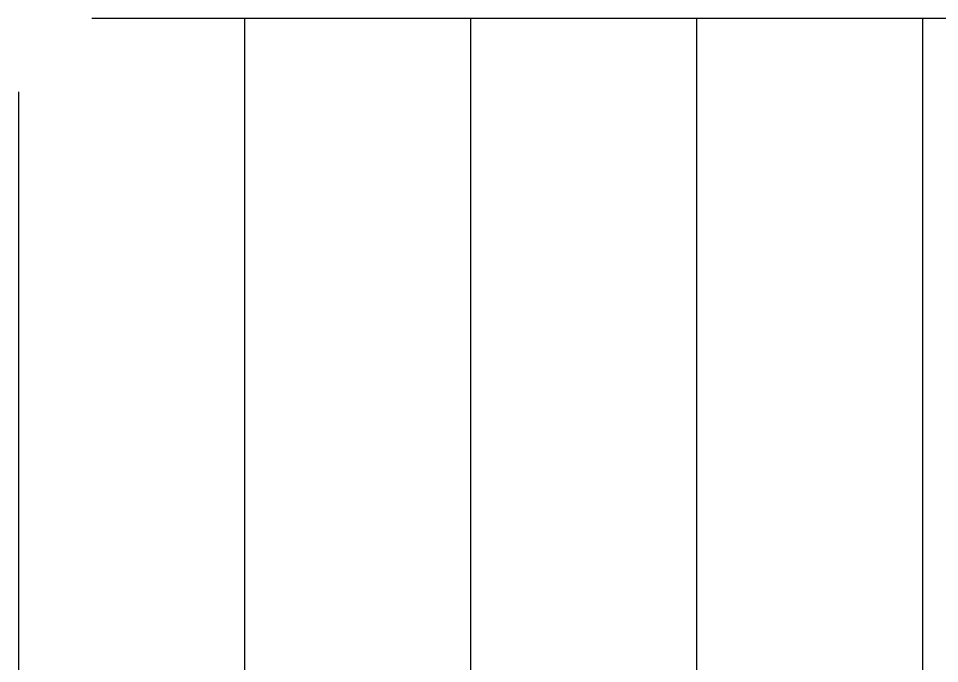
# Model space of a CAD drawing. Extents: x 0 to 139, y -15 to 75.
# Drawn here: x 0.2 to 63.1, y 30.9 to 74.9 of the extents above; entities that cross this region are included whole.
import ezdxf

# ---------------------------------------------------------------- set-up
doc = ezdxf.new("R2010")
doc.units = 0
doc.header["$MEASUREMENT"] = 0
doc.layers.add('TITLE', color=7, linetype='CONTINUOUS')

msp = doc.modelspace()

# ---------------------------------------------------------------- linework, layer by layer
at = {"layer": 'TITLE'}
for p, q in [((133.9080005, 74.8789502), (5.25, 74.8789502)), ((15.6564445, 74.8789502), (15.6564445, -0.1210498)), ((31.062889, 74.8789502), (31.062889, -0.1210498)), ((46.4693335, 74.8789502), (46.4693335, -0.1210498)), ((61.875778, 74.8789502), (61.875778, -0.1210498)), ((0.25, 69.8789502), (0.25, -0.1210498))]:
    msp.add_line(p, q, dxfattribs=at)

doc.saveas('drawing.dxf')
